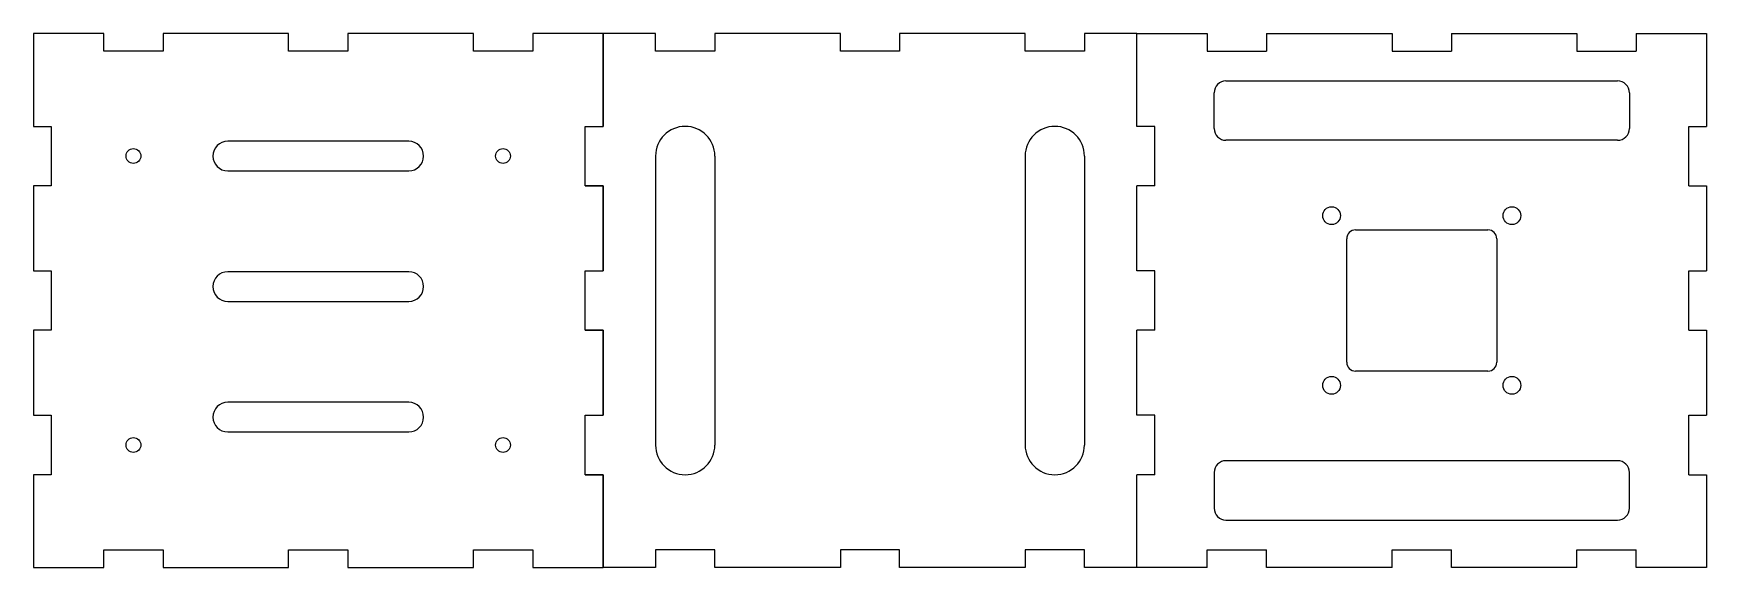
# Model space of a CAD drawing. Header units: millimetres. Extents: x 1357 to 1639, y 505 to 595.
import ezdxf

# ---------------------------------------------------------------- set-up
doc = ezdxf.new("R2010")
doc.units = ezdxf.units.MM

msp = doc.modelspace()

# ---------------------------------------------------------------- linework, layer by layer
at = {"color": 7, "linetype": 'Continuous', "lineweight": 25}
for p, q in [((1368.63, 594.62), (1356.78, 594.62)), ((1356.78, 594.62), (1356.78, 578.97)), ((1368.63, 591.62), (1368.63, 594.62)), ((1378.63, 594.62), (1378.63, 591.62)), ((1399.78, 594.62), (1378.63, 594.62)), ((1399.78, 591.62), (1399.78, 594.62)), ((1409.78, 594.62), (1409.78, 591.62)), ((1430.93, 594.62), (1409.78, 594.62)), ((1430.93, 591.62), (1430.93, 594.62)), ((1440.93, 594.62), (1440.93, 591.62)), ((1452.78, 594.62), (1440.93, 594.62)), ((1452.78, 594.62), (1452.78, 578.97)), ((1461.63, 594.62), (1452.78, 594.62)), ((1452.78, 578.97), (1452.78, 594.62)), ((1461.63, 591.62), (1461.63, 594.62)), ((1471.63, 594.62), (1471.63, 591.62)), ((1492.78, 594.62), (1471.63, 594.62)), ((1492.78, 591.62), (1492.78, 594.62)), ((1502.78, 594.62), (1502.78, 591.62)), ((1523.93, 594.62), (1502.78, 594.62)), ((1523.93, 591.62), (1523.93, 594.62)), ((1533.93, 594.62), (1533.93, 591.62)), ((1542.78, 594.62), (1533.93, 594.62)), ((1542.78, 578.97), (1542.78, 594.62)), ((1542.78, 578.97), (1542.78, 594.62)), ((1542.78, 594.62), (1554.63, 594.62)), ((1554.63, 594.62), (1554.63, 591.62)), ((1564.63, 594.62), (1564.63, 591.62)), ((1564.63, 594.62), (1585.78, 594.62)), ((1585.78, 594.62), (1585.78, 591.62)), ((1595.78, 594.62), (1595.78, 591.62)), ((1595.78, 594.62), (1616.93, 594.62)), ((1616.93, 594.62), (1616.93, 591.62)), ((1626.93, 594.62), (1626.93, 591.62)), ((1626.93, 594.62), (1638.78, 594.62)), ((1638.78, 594.62), (1638.78, 578.97)), ((1378.63, 591.62), (1368.63, 591.62)), ((1409.78, 591.62), (1399.78, 591.62)), ((1440.93, 591.62), (1430.93, 591.62)), ((1471.63, 591.62), (1461.63, 591.62)), ((1502.78, 591.62), (1492.78, 591.62)), ((1533.93, 591.62), (1523.93, 591.62)), ((1554.63, 591.62), (1564.63, 591.62)), ((1585.78, 591.62), (1595.78, 591.62)), ((1616.93, 591.62), (1626.93, 591.62)), ((1557.78, 586.62), (1623.78, 586.62)), ((1555.78, 578.62), (1555.78, 584.62)), ((1625.78, 584.62), (1625.78, 578.62)), ((1356.78, 578.97), (1359.78, 578.97)), ((1359.78, 578.97), (1359.78, 568.97)), ((1449.78, 578.97), (1452.78, 578.97)), ((1449.78, 568.97), (1449.78, 578.97)), ((1449.78, 578.97), (1452.78, 578.97)), ((1449.78, 568.97), (1449.78, 578.97)), ((1545.78, 578.97), (1542.78, 578.97)), ((1545.78, 578.97), (1542.78, 578.97)), ((1545.78, 568.97), (1545.78, 578.97)), ((1545.78, 568.97), (1545.78, 578.97)), ((1635.78, 578.97), (1638.78, 578.97)), ((1635.78, 568.97), (1635.78, 578.97)), ((1420.03, 576.47), (1389.53, 576.47)), ((1623.78, 576.62), (1557.78, 576.62)), ((1389.53, 571.47), (1420.03, 571.47)), ((1356.78, 568.97), (1356.78, 554.62)), ((1359.78, 568.97), (1356.78, 568.97)), ((1449.78, 568.97), (1452.78, 568.97)), ((1452.78, 568.97), (1449.78, 568.97)), ((1452.78, 568.97), (1452.78, 554.62)), ((1452.78, 554.62), (1452.78, 568.97)), ((1542.78, 554.62), (1542.78, 568.97)), ((1545.78, 568.97), (1542.78, 568.97)), ((1542.78, 554.62), (1542.78, 568.97)), ((1545.78, 568.97), (1542.78, 568.97)), ((1635.78, 568.97), (1638.78, 568.97)), ((1638.78, 568.97), (1638.78, 554.62)), ((1356.78, 554.62), (1359.78, 554.62)), ((1359.78, 554.62), (1359.78, 544.62)), ((1420.03, 554.47), (1389.53, 554.47)), ((1449.78, 554.62), (1452.78, 554.62)), ((1449.78, 544.62), (1449.78, 554.62)), ((1449.78, 554.62), (1452.78, 554.62)), ((1449.78, 544.62), (1449.78, 554.62)), ((1545.78, 554.62), (1542.78, 554.62)), ((1545.78, 554.62), (1542.78, 554.62)), ((1545.78, 544.62), (1545.78, 554.62)), ((1545.78, 544.62), (1545.78, 554.62)), ((1635.78, 554.62), (1638.78, 554.62)), ((1635.78, 544.62), (1635.78, 554.62)), ((1389.53, 549.47), (1420.03, 549.47)), ((1356.78, 544.62), (1356.78, 530.27)), ((1359.78, 544.62), (1356.78, 544.62)), ((1449.78, 544.62), (1452.78, 544.62)), ((1452.78, 544.62), (1449.78, 544.62)), ((1452.78, 544.62), (1452.78, 530.27)), ((1452.78, 530.27), (1452.78, 544.62)), ((1542.78, 530.27), (1542.78, 544.62)), ((1545.78, 544.62), (1542.78, 544.62)), ((1542.78, 530.27), (1542.78, 544.62)), ((1545.78, 544.62), (1542.78, 544.62)), ((1635.78, 544.62), (1638.78, 544.62)), ((1638.78, 544.62), (1638.78, 530.27)), ((1356.78, 530.27), (1359.78, 530.27)), ((1359.78, 530.27), (1359.78, 520.27)), ((1420.03, 532.47), (1389.53, 532.47)), ((1449.78, 530.27), (1452.78, 530.27)), ((1449.78, 520.27), (1449.78, 530.27)), ((1449.78, 530.27), (1452.78, 530.27)), ((1449.78, 520.27), (1449.78, 530.27)), ((1545.78, 530.27), (1542.78, 530.27)), ((1545.78, 530.27), (1542.78, 530.27)), ((1545.78, 520.27), (1545.78, 530.27)), ((1545.78, 520.27), (1545.78, 530.27)), ((1635.78, 530.27), (1638.78, 530.27)), ((1635.78, 520.27), (1635.78, 530.27)), ((1389.53, 527.47), (1420.03, 527.47)), ((1623.78, 522.62), (1557.78, 522.62)), ((1356.78, 520.27), (1356.78, 504.62)), ((1359.78, 520.27), (1356.78, 520.27)), ((1449.78, 520.27), (1452.78, 520.27)), ((1452.78, 520.27), (1449.78, 520.27)), ((1452.78, 520.27), (1452.78, 504.62)), ((1452.78, 504.62), (1452.78, 520.27)), ((1542.78, 504.62), (1542.78, 520.27)), ((1545.78, 520.27), (1542.78, 520.27)), ((1542.78, 504.62), (1542.78, 520.27)), ((1545.78, 520.27), (1542.78, 520.27)), ((1555.78, 520.62), (1555.78, 514.62)), ((1625.78, 514.62), (1625.78, 520.62)), ((1635.78, 520.27), (1638.78, 520.27)), ((1638.78, 520.27), (1638.78, 504.62)), ((1557.78, 512.62), (1623.78, 512.62)), ((1368.63, 507.62), (1378.63, 507.62)), ((1368.63, 504.62), (1368.63, 507.62)), ((1378.63, 507.62), (1378.63, 504.62)), ((1399.78, 507.62), (1409.78, 507.62)), ((1399.78, 504.62), (1399.78, 507.62)), ((1409.78, 507.62), (1409.78, 504.62)), ((1430.93, 507.62), (1440.93, 507.62)), ((1430.93, 504.62), (1430.93, 507.62)), ((1440.93, 507.62), (1440.93, 504.62)), ((1461.63, 507.62), (1461.63, 504.62)), ((1471.63, 507.62), (1461.63, 507.62)), ((1471.63, 504.62), (1471.63, 507.62)), ((1492.78, 507.62), (1492.78, 504.62)), ((1502.78, 507.62), (1492.78, 507.62)), ((1502.78, 504.62), (1502.78, 507.62)), ((1523.93, 507.62), (1523.93, 504.62)), ((1533.93, 507.62), (1523.93, 507.62)), ((1533.93, 504.62), (1533.93, 507.62)), ((1554.63, 507.62), (1564.63, 507.62)), ((1554.63, 504.62), (1554.63, 507.62)), ((1564.63, 504.62), (1564.63, 507.62)), ((1585.78, 507.62), (1595.78, 507.62)), ((1585.78, 504.62), (1585.78, 507.62)), ((1595.78, 504.62), (1595.78, 507.62)), ((1616.93, 507.62), (1626.93, 507.62)), ((1616.93, 504.62), (1616.93, 507.62)), ((1626.93, 504.62), (1626.93, 507.62)), ((1356.78, 504.62), (1368.63, 504.62)), ((1378.63, 504.62), (1399.78, 504.62)), ((1409.78, 504.62), (1430.93, 504.62)), ((1440.93, 504.62), (1452.78, 504.62)), ((1461.63, 504.62), (1452.78, 504.62)), ((1492.78, 504.62), (1471.63, 504.62)), ((1523.93, 504.62), (1502.78, 504.62)), ((1542.78, 504.62), (1533.93, 504.62)), ((1554.63, 504.62), (1542.78, 504.62)), ((1585.78, 504.62), (1564.63, 504.62)), ((1616.93, 504.62), (1595.78, 504.62)), ((1638.78, 504.62), (1626.93, 504.62))]:
    msp.add_line(p, q, dxfattribs=at)
for p, q in [((1461.63, 573.97), (1461.63, 525.27)), ((1471.63, 573.97), (1471.63, 525.27)), ((1523.93, 573.97), (1523.93, 525.27)), ((1533.93, 573.97), (1533.93, 525.27)), ((1579.63, 561.52), (1601.93, 561.52)), ((1578.13, 539.22), (1578.13, 560.02)), ((1603.43, 560.02), (1603.43, 539.22)), ((1601.93, 537.72), (1579.63, 537.72))]:
    msp.add_line(p, q)
for centre, radius in [((1373.63, 573.97), 1.25), ((1435.93, 573.97), 1.25), ((1575.58, 563.92), 1.5), ((1605.98, 563.92), 1.5), ((1575.58, 535.32), 1.5), ((1605.98, 535.32), 1.5), ((1373.63, 525.27), 1.25), ((1435.93, 525.27), 1.25)]:
    msp.add_circle(centre, radius, dxfattribs=at)
for centre, radius, start, end in [((1557.78, 584.62), 2, 90, 180), ((1623.78, 584.62), 2, 0, 90), ((1557.78, 578.62), 2, 180, 270), ((1623.78, 578.62), 2, 270, 0), ((1389.53, 573.97), 2.5, 90, 270), ((1420.03, 573.97), 2.5, 270, 90), ((1389.53, 551.97), 2.5, 90, 270), ((1420.03, 551.97), 2.5, 270, 90), ((1389.53, 529.97), 2.5, 90, 270), ((1420.03, 529.97), 2.5, 270, 90), ((1557.78, 520.62), 2, 90, 180), ((1623.78, 520.62), 2, 0, 90), ((1557.78, 514.62), 2, 180, 270), ((1623.78, 514.62), 2, 270, 0)]:
    msp.add_arc(centre, radius, start, end, dxfattribs=at)
for centre, radius, start, end in [((1466.63, 573.97), 5, 0, 180), ((1528.93, 573.97), 5, 0, 180), ((1579.63, 560.02), 1.5, 90, 180), ((1601.93, 560.02), 1.5, 0, 90), ((1579.63, 539.22), 1.5, 180, 270), ((1601.93, 539.22), 1.5, 270, 0), ((1466.63, 525.27), 5, 180, 0), ((1528.93, 525.27), 5, 180, 0)]:
    msp.add_arc(centre, radius, start, end)

doc.saveas('drawing.dxf')
